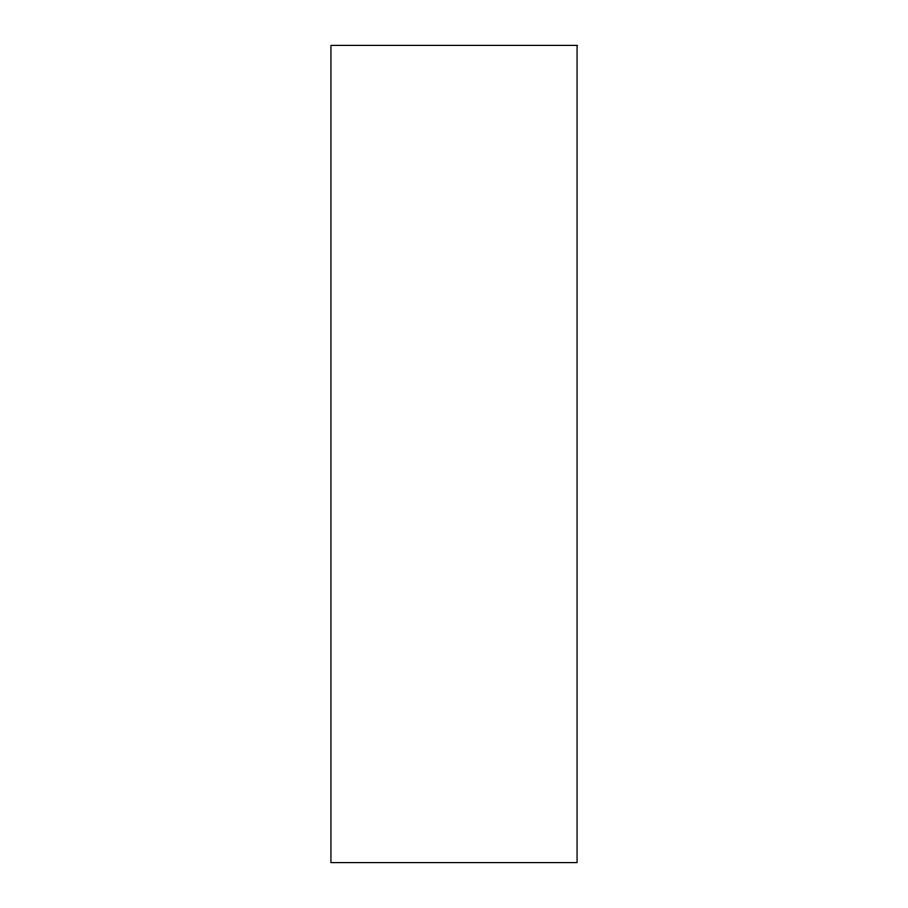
<?xml version="1.0" encoding="UTF-8"?>
<svg xmlns="http://www.w3.org/2000/svg" width="908" height="908" viewBox="0 0 908 908"><rect width="100%" height="100%" fill="white"/><g stroke="black" fill="none" stroke-linecap="round" stroke-linejoin="round"><path stroke-width="1.36" d="M577.068 45.4L330.932 45.4L330.932 862.6L577.068 862.6L577.068 45.4"/></g></svg>
